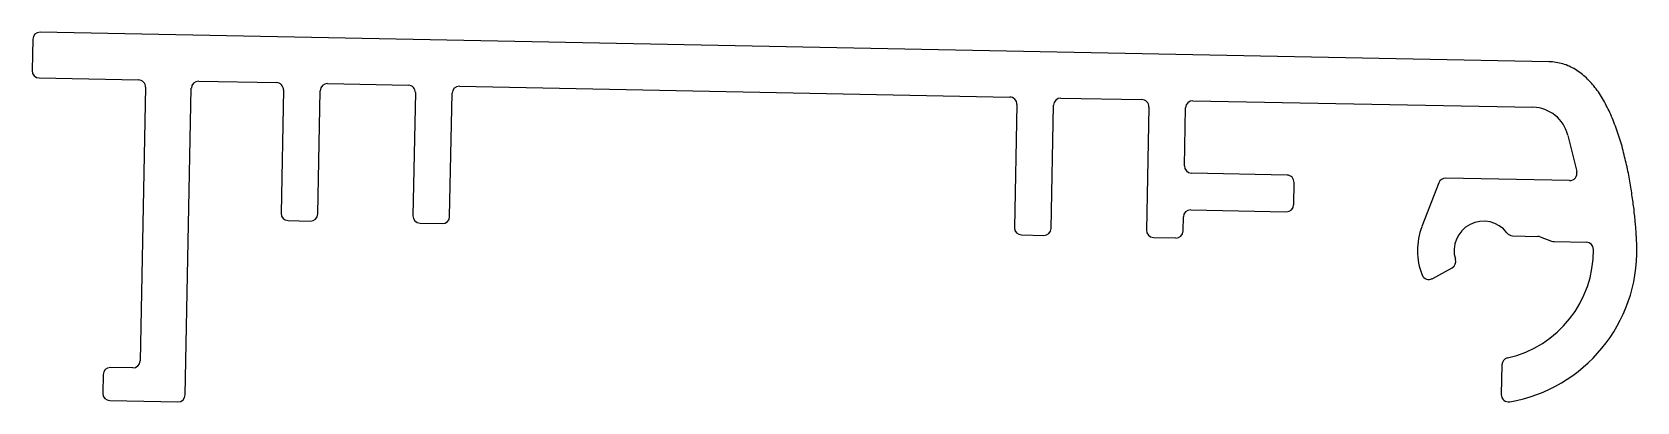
# Model space of a CAD drawing. Extents: x -56 to 56, y 21 to 47.
import ezdxf

# ---------------------------------------------------------------- set-up
doc = ezdxf.new("R2010")
doc.units = 0
doc.layers.get('0').update_dxf_attribs({"linetype": 'CONTINUOUS'})

msp = doc.modelspace()

# ---------------------------------------------------------------- linework, layer by layer
for p, q in [((49.47, 44.8), (-55.01, 46.85)), ((-55.52, 46.36), (-55.57, 44.19)), ((-55.08, 43.68), (-48.2, 43.55)), ((-44.03, 43.46), (-38.65, 43.36)), ((-47.71, 43.04), (-48.09, 24.1)), ((-44.96, 21.75), (-44.54, 42.97)), ((-38.16, 42.85), (-38.33, 34.32)), ((-35.79, 34.27), (-35.62, 42.8)), ((-35.11, 43.29), (-29.51, 43.18)), ((-29.02, 42.67), (-29.19, 34.14)), ((-26.65, 34.09), (-26.48, 42.62)), ((-25.97, 43.11), (12.14, 42.36)), ((15.68, 42.29), (21.28, 42.18)), ((12.63, 41.85), (12.46, 33.32)), ((15, 33.27), (15.17, 41.8)), ((21.77, 41.67), (21.6, 33.15)), ((24.23, 37.6), (24.31, 41.62)), ((24.82, 42.11), (48.37, 41.65)), ((50.78, 39.71), (51.4, 37.2)), ((31.34, 36.96), (24.72, 37.09)), ((50.91, 36.58), (42.33, 36.75)), ((31.8, 34.91), (31.83, 36.45)), ((41.85, 36.43), (40.68, 33.39)), ((24.67, 34.55), (31.29, 34.42)), ((-37.84, 33.81), (-36.3, 33.78)), ((-28.7, 33.63), (-27.16, 33.6)), ((24.14, 33.1), (24.16, 34.06)), ((12.95, 32.82), (14.49, 32.78)), ((22.09, 32.64), (23.63, 32.61)), ((46.96, 32.76), (48.71, 32.72)), ((48.88, 32.69), (49.66, 32.39)), ((49.83, 32.36), (52.07, 32.31)), ((41.4, 29.79), (42.77, 30.54)), ((-48.6, 23.61), (-50.14, 23.64)), ((46.22, 23.83), (46.18, 21.77)), ((-50.65, 23.15), (-50.67, 21.86)), ((-50.18, 21.35), (-45.47, 21.26))]:
    msp.add_line(p, q)
msp.add_polyline3d([(55.57, 31.98, 0), (55.57, 32.01, 0), (55.57, 32.05, 0), (55.56, 32.09, 0), (55.56, 32.14, 0), (55.56, 32.19, 0), (55.56, 32.24, 0), (55.56, 32.3, 0), (55.55, 32.35, 0), (55.55, 32.42, 0), (55.55, 32.48, 0), (55.54, 32.55, 0), (55.54, 32.62, 0), (55.54, 32.7, 0), (55.53, 32.77, 0), (55.53, 32.85, 0), (55.52, 32.94, 0), (55.51, 33.02, 0), (55.51, 33.11, 0), (55.5, 33.2, 0), (55.49, 33.29, 0), (55.49, 33.39, 0), (55.48, 33.49, 0), (55.47, 33.59, 0), (55.46, 33.69, 0), (55.45, 33.8, 0), (55.44, 33.9, 0), (55.43, 34.01, 0), (55.42, 34.12, 0), (55.41, 34.24, 0), (55.39, 34.35, 0), (55.38, 34.47, 0), (55.37, 34.59, 0), (55.35, 34.71, 0), (55.34, 34.83, 0), (55.32, 34.95, 0), (55.31, 35.08, 0), (55.29, 35.2, 0), (55.27, 35.33, 0), (55.25, 35.46, 0), (55.23, 35.59, 0), (55.21, 35.72, 0), (55.19, 35.86, 0), (55.17, 35.99, 0), (55.15, 36.13, 0), (55.13, 36.26, 0), (55.11, 36.4, 0), (55.08, 36.54, 0), (55.06, 36.67, 0), (55.03, 36.81, 0), (55, 36.95, 0), (54.98, 37.09, 0), (54.95, 37.23, 0), (54.92, 37.38, 0), (54.89, 37.52, 0), (54.86, 37.66, 0), (54.83, 37.8, 0), (54.79, 37.95, 0), (54.76, 38.09, 0), (54.72, 38.23, 0), (54.69, 38.37, 0), (54.65, 38.52, 0), (54.61, 38.66, 0), (54.58, 38.8, 0), (54.54, 38.95, 0), (54.5, 39.09, 0), (54.45, 39.23, 0), (54.41, 39.37, 0), (54.37, 39.51, 0), (54.32, 39.65, 0), (54.28, 39.79, 0), (54.23, 39.93, 0), (54.18, 40.07, 0), (54.13, 40.21, 0), (54.08, 40.35, 0), (54.03, 40.48, 0), (53.98, 40.62, 0), (53.92, 40.75, 0), (53.87, 40.88, 0), (53.81, 41.02, 0), (53.76, 41.15, 0), (53.7, 41.28, 0), (53.64, 41.4, 0), (53.58, 41.53, 0), (53.51, 41.66, 0), (53.45, 41.78, 0), (53.39, 41.9, 0), (53.32, 42.02, 0), (53.25, 42.14, 0), (53.18, 42.26, 0), (53.11, 42.37, 0), (53.04, 42.49, 0), (52.97, 42.6, 0), (52.9, 42.71, 0), (52.82, 42.82, 0), (52.74, 42.92, 0), (52.66, 43.02, 0), (52.58, 43.13, 0), (52.5, 43.22, 0), (52.42, 43.32, 0), (52.34, 43.41, 0), (52.25, 43.51, 0), (52.16, 43.59, 0), (52.08, 43.68, 0), (51.99, 43.76, 0), (51.89, 43.84, 0), (51.8, 43.92, 0), (51.71, 44, 0), (51.61, 44.07, 0), (51.51, 44.14, 0), (51.41, 44.2, 0), (51.31, 44.27, 0), (51.21, 44.33, 0), (51.1, 44.38, 0), (51, 44.44, 0), (50.89, 44.49, 0), (50.78, 44.53, 0), (50.67, 44.58, 0), (50.56, 44.62, 0), (50.44, 44.65, 0), (50.33, 44.68, 0), (50.21, 44.71, 0), (50.09, 44.74, 0), (49.97, 44.76, 0), (49.85, 44.77, 0), (49.72, 44.79, 0), (49.6, 44.79, 0), (49.47, 44.8, 0)])
for centre, radius, start, end in [((-55.02, 46.35), 0.5, 88.873, 178.873), ((-55.07, 44.18), 0.5, 178.873, 268.873), ((-48.21, 43.05), 0.5, 358.873, 88.873), ((-44.04, 42.96), 0.5, 88.873, 178.873), ((-38.66, 42.86), 0.5, 358.873, 88.873), ((-35.12, 42.79), 0.5, 88.873, 178.873), ((-29.52, 42.68), 0.5, 358.873, 88.873), ((-25.98, 42.61), 0.5, 88.873, 178.873), ((12.13, 41.86), 0.5, 358.873, 88.873), ((15.67, 41.79), 0.5, 88.873, 178.873), ((21.27, 41.68), 0.5, 358.873, 88.873), ((24.81, 41.61), 0.5, 88.873, 178.873), ((48.32, 39.11), 2.54, 13.873, 88.873), ((24.73, 37.59), 0.5, 178.873, 268.873), ((31.33, 36.46), 0.5, 358.873, 88.873), ((42.32, 36.25), 0.5, 88.873, 158.873), ((50.92, 37.08), 0.5, 268.873, 13.873), ((24.66, 34.05), 0.5, 88.873, 178.873), ((31.3, 34.92), 0.5, 268.873, 358.873), ((-37.83, 34.31), 0.5, 178.873, 268.873), ((-36.29, 34.28), 0.5, 268.873, 358.873), ((-28.69, 34.13), 0.5, 178.873, 268.873), ((-27.15, 34.1), 0.5, 268.873, 358.873), ((44.94, 31.74), 4.57, 158.873, 201.8199), ((44.94, 31.74), 2.03, 36.8315, 197.4838), ((12.96, 33.32), 0.5, 178.873, 268.873), ((14.5, 33.28), 0.5, 268.873, 358.873), ((22.1, 33.14), 0.5, 178.873, 268.873), ((23.64, 33.1), 0.5, 268.873, 358.873), ((46.97, 33.26), 0.5, 216.8315, 268.873), ((48.7, 32.22), 0.5, 68.873, 88.873), ((49.84, 32.86), 0.5, 248.873, 268.873), ((52.06, 31.81), 0.5, 0.5728, 88.873), ((42.53, 30.98), 0.5, 298.873, 17.4838), ((44.94, 31.74), 7.62, 282.6343, 0.5728), ((44.94, 31.74), 10.63, 279.8663, 1.2698), ((41.16, 30.23), 0.5, 201.8199, 298.873), ((-50.15, 23.14), 0.5, 88.873, 178.873), ((-48.59, 24.11), 0.5, 268.873, 358.873), ((46.72, 23.82), 0.5, 102.6343, 178.873), ((-50.17, 21.85), 0.5, 178.873, 268.873), ((-45.46, 21.76), 0.5, 268.873, 358.873), ((46.68, 21.76), 0.5, 178.873, 279.8663)]:
    msp.add_arc(centre, radius, start, end)

doc.saveas('drawing.dxf')
